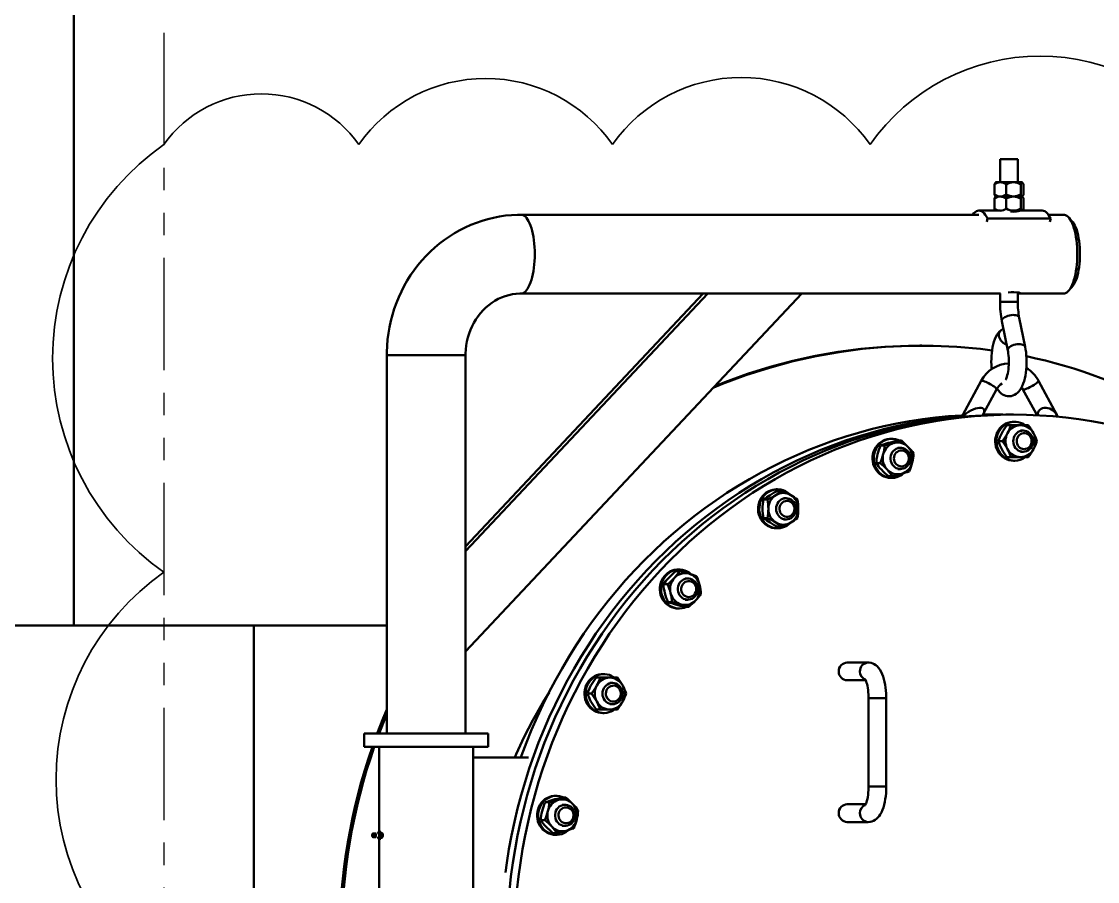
# Model space of a CAD drawing. Header units: inches. Extents: x 0 to 1408, y 0 to 1088.
# Drawn here: x 863.03 to 910.86, y 739.11 to 777.34 of the extents above; entities that cross this region are included whole.
import ezdxf

# ---------------------------------------------------------------- set-up
doc = ezdxf.new("R2010")
doc.units = ezdxf.units.IN
doc.header["$LTSCALE"] = 32
doc.header["$MEASUREMENT"] = 0
doc.linetypes.add('CENTER2', pattern=[1.125, 0.75, -0.125, 0.125, -0.125])
doc.linetypes.add('PHANTOM2', pattern=[1.25, 0.625, -0.125, 0.125, -0.125, 0.125, -0.125])
for name, color, linetype, lineweight in [('AM_0', 7, 'Continuous', 50), ('AM_6', 140, 'Continuous', 35), ('Layout-AM_11', 92, 'PHANTOM2', 25)]:
    doc.layers.add(name, color=color, linetype=linetype, lineweight=lineweight)

# ---------------------------------------------------------------- blocks, each defined once
blk = doc.blocks.new('A$C7c43e2e8')
at = {"layer": 'AM_0'}
for p, q in [((-31.222, 92.72), (-31.222, 91.697)), ((-31.222, 92.72), (-31.198, 92.72)), ((-31.198, 92.72), (-30.434, 92.72)), ((-30.434, 91.697), (-30.434, 92.72)), ((-31.469, 91.158), (-31.469, 91.605)), ((-31.418, 91.697), (-31.207, 91.697)), ((-31.207, 91.697), (-30.626, 91.697)), ((-30.946, 91.158), (-30.946, 91.605)), ((-30.626, 91.697), (-30.246, 91.697)), ((-30.305, 91.158), (-30.305, 91.605)), ((-30.246, 91.697), (-30.237, 91.697)), ((-30.187, 91.158), (-30.187, 91.605)), ((-31.469, 90.528), (-31.469, 90.976)), ((-31.418, 91.067), (-31.43, 91.056)), ((-31.418, 91.067), (-31.207, 91.067)), ((-31.207, 91.067), (-30.626, 91.067)), ((-30.946, 90.528), (-30.946, 90.976)), ((-30.626, 91.067), (-30.246, 91.067)), ((-30.434, 91.067), (-30.434, 91.104)), ((-30.305, 90.528), (-30.305, 90.976)), ((-30.187, 90.528), (-30.187, 90.976)), ((-31.207, 90.437), (-32.161, 90.437)), ((-30.434, 90.405), (-30.434, 90.474)), ((-30.367, 90.437), (-30.434, 90.432)), ((-29.349, 90.437), (-30.367, 90.437)), ((-32.161, 90.258), (-52.507, 90.258)), ((-31.782, 90.088), (-31.817, 89.941)), ((-31.782, 90.088), (-28.971, 90.088)), ((-28.388, 90.258), (-29.072, 90.258)), ((-28.971, 90.088), (-29.006, 89.941)), ((-40.028, 86.758), (-54.985, 70.839)), ((-54.985, 75.293), (-44.213, 86.758)), ((-54.985, 75.508), (-44.415, 86.758)), ((-52.507, 86.758), (-44.314, 86.758)), ((-44.314, 86.758), (-44.213, 86.758)), ((-44.213, 86.758), (-40.028, 86.758)), ((-40.028, 86.758), (-31.198, 86.758)), ((-31.222, 86.758), (-31.222, 86.382)), ((-30.434, 86.382), (-30.434, 86.799)), ((-30.353, 86.758), (-28.388, 86.758)), ((-31.222, 86.382), (-31.198, 86.382)), ((-31.198, 86.382), (-30.434, 86.382)), ((-30.106, 84.38), (-30.369, 85.678)), ((-31.14, 85.521), (-30.878, 84.224)), ((-34.697, 84.437), (-34.783, 84.437)), ((-58.485, 84.008), (-58.485, 67.197)), ((-58.485, 84.008), (-54.985, 84.008)), ((-54.985, 84.008), (-58.485, 84.008)), ((-54.985, 67.197), (-54.985, 84.008)), ((-32.067, 82.87), (-32.882, 81.367)), ((-28.701, 81.367), (-29.516, 82.87)), ((-31.961, 81.414), (-31.375, 82.494)), ((-30.209, 82.494), (-29.622, 81.414)), ((-32.014, 81.334), (-32.89, 81.285)), ((-31.988, 81.369), (-31.768, 81.37)), ((-31.229, 81.37), (-31.768, 81.37)), ((-30.623, 81.37), (-30.96, 81.37)), ((-30.916, 80.898), (-30.735, 80.898)), ((-30.735, 80.898), (-30.313, 80.898)), ((-30.569, 81.055), (-30.623, 81.055)), ((-30.313, 80.898), (-29.966, 80.898)), ((-28.863, 81.296), (-28.666, 81.285)), ((-30.192, 80.661), (-30.313, 80.661)), ((-36.533, 80.003), (-36.352, 80.003)), ((-36.027, 80.29), (-36.081, 80.29)), ((-35.79, 80.215), (-35.609, 80.215)), ((-35.649, 79.897), (-35.771, 79.897)), ((-35.754, 80.166), (-35.725, 80.127)), ((-31.301, 80.189), (-31.12, 80.189)), ((-29.647, 80.189), (-29.582, 80.189)), ((-35.135, 79.636), (-35.066, 79.636)), ((-30.916, 79.48), (-30.735, 79.48)), ((-30.735, 79.48), (-30.313, 79.48)), ((-30.313, 79.717), (-30.192, 79.717)), ((-30.313, 79.48), (-29.966, 79.48)), ((-36.732, 79.213), (-36.551, 79.213)), ((-35.771, 78.952), (-35.649, 78.952)), ((-30.623, 79.323), (-30.569, 79.323)), ((-36.188, 78.634), (-36.007, 78.634)), ((-36.081, 78.558), (-36.027, 78.558)), ((-35.386, 78.846), (-35.265, 78.846)), ((-41.112, 78.049), (-41.166, 78.049)), ((-41.075, 78.001), (-40.894, 78.001)), ((-41.741, 77.592), (-41.56, 77.592)), ((-40.735, 77.655), (-40.856, 77.655)), ((-40.313, 77.592), (-40.228, 77.592)), ((-41.741, 76.773), (-41.56, 76.773)), ((-40.856, 76.71), (-40.735, 76.71)), ((-41.166, 76.316), (-41.112, 76.316)), ((-41.075, 76.364), (-40.894, 76.364)), ((-45.641, 74.407), (-45.46, 74.407)), ((-45.479, 74.482), (-45.533, 74.482)), ((-46.184, 73.828), (-46.003, 73.828)), ((-45.102, 74.089), (-45.223, 74.089)), ((-45.985, 73.038), (-45.804, 73.038)), ((-45.533, 72.75), (-45.479, 72.75)), ((-45.243, 72.826), (-45.062, 72.826)), ((-45.223, 73.144), (-45.102, 73.144)), ((-37.079, 70.346), (-38.022, 70.346)), ((-48.83, 69.835), (-48.884, 69.835)), ((-49.177, 69.677), (-48.996, 69.677)), ((-48.574, 69.677), (-48.996, 69.677)), ((-48.227, 69.677), (-48.574, 69.677)), ((-48.453, 69.441), (-48.574, 69.441)), ((-38.022, 69.559), (-37.197, 69.559)), ((-49.562, 68.969), (-49.381, 68.969)), ((-48.574, 68.496), (-48.453, 68.496)), ((-37.068, 68.772), (-37.068, 64.835)), ((-37.044, 68.772), (-37.068, 68.772)), ((-36.281, 68.772), (-37.044, 68.772)), ((-36.281, 64.835), (-36.281, 68.772)), ((-49.177, 68.26), (-48.996, 68.26)), ((-48.996, 68.26), (-48.574, 68.26)), ((-48.884, 68.102), (-48.83, 68.102)), ((-48.574, 68.26), (-48.227, 68.26)), ((-59.491, 67.197), (-59.491, 66.606)), ((-53.979, 67.197), (-59.491, 67.197)), ((-53.979, 66.606), (-53.979, 67.197)), ((-53.979, 66.606), (-59.491, 66.606)), ((-58.822, 66.606), (-58.822, 62.828)), ((-54.649, 41.606), (-54.649, 66.606)), ((-54.649, 66.134), (-52.184, 66.134)), ((-37.044, 64.835), (-37.068, 64.835)), ((-36.281, 64.835), (-37.044, 64.835)), ((-51.443, 64.135), (-51.262, 64.135)), ((-50.937, 64.422), (-50.991, 64.422)), ((-50.7, 64.347), (-50.519, 64.347)), ((-50.559, 64.029), (-50.681, 64.029)), ((-37.197, 64.047), (-38.022, 64.047)), ((-51.642, 63.344), (-51.461, 63.344)), ((-38.022, 63.26), (-37.079, 63.26)), ((-59.003, 62.76), (-59.106, 62.748)), ((-59.002, 62.76), (-59.003, 62.76)), ((-58.794, 62.749), (-58.882, 62.749)), ((-58.747, 62.828), (-58.835, 62.828)), ((-58.822, 62.749), (-58.822, 62.59)), ((-58.7, 62.749), (-58.788, 62.749)), ((-51.098, 62.766), (-50.917, 62.766)), ((-50.991, 62.69), (-50.937, 62.69)), ((-50.681, 63.084), (-50.559, 63.084)), ((-50.296, 62.978), (-50.175, 62.978)), ((-59.106, 62.591), (-59.003, 62.578)), ((-58.794, 62.59), (-58.882, 62.59)), ((-58.747, 62.51), (-58.835, 62.51)), ((-58.822, 62.51), (-58.822, 45.899)), ((-58.7, 62.59), (-58.788, 62.59))]:
    blk.add_line(p, q, dxfattribs=at)
at = {"layer": 'AM_0', "flags": 128}
for points in [[(-31.469, 91.605), (-31.444, 91.664), (-31.417, 91.695), (-31.41, 91.697)], [(-30.246, 91.697), (-30.262, 91.69), (-30.277, 91.671), (-30.305, 91.605)], [(-30.187, 91.605), (-30.212, 91.664), (-30.239, 91.695), (-30.246, 91.697)], [(-31.41, 91.067), (-31.425, 91.074), (-31.44, 91.093), (-31.469, 91.158)], [(-31.469, 90.976), (-31.444, 91.034), (-31.428, 91.053)], [(-31.372, 91.108), (-31.375, 91.1), (-31.402, 91.068), (-31.41, 91.067)], [(-30.305, 91.158), (-30.281, 91.1), (-30.254, 91.068), (-30.246, 91.067)], [(-30.246, 91.067), (-30.262, 91.06), (-30.277, 91.041), (-30.305, 90.976)], [(-30.246, 91.067), (-30.231, 91.074), (-30.216, 91.093), (-30.187, 91.158)], [(-30.187, 90.976), (-30.212, 91.034), (-30.239, 91.065), (-30.246, 91.067)], [(-31.782, 90.088), (-31.831, 90.179), (-31.882, 90.256), (-31.935, 90.321), (-31.99, 90.371), (-32.046, 90.408), (-32.103, 90.43), (-32.161, 90.437), (-32.218, 90.43), (-32.275, 90.408), (-32.332, 90.371), (-32.387, 90.321), (-32.439, 90.258)], [(-31.41, 90.437), (-31.425, 90.444), (-31.44, 90.463), (-31.469, 90.528)], [(-31.372, 90.478), (-31.375, 90.47), (-31.402, 90.439), (-31.41, 90.437)], [(-30.761, 90.398), (-30.623, 90.392), (-30.503, 90.396), (-30.411, 90.408), (-30.355, 90.423), (-30.343, 90.434), (-30.367, 90.437)], [(-30.305, 90.528), (-30.281, 90.47), (-30.254, 90.439), (-30.246, 90.437)], [(-30.246, 90.437), (-30.231, 90.444), (-30.216, 90.463), (-30.187, 90.528)], [(-28.971, 90.088), (-29.019, 90.179), (-29.07, 90.256), (-29.124, 90.321), (-29.179, 90.371), (-29.235, 90.408), (-29.292, 90.43), (-29.349, 90.437)], [(-52.507, 90.258), (-52.675, 90.255), (-52.942, 90.241), (-53.207, 90.215), (-53.471, 90.176), (-53.734, 90.125), (-53.993, 90.062), (-54.25, 89.987), (-54.503, 89.899), (-54.752, 89.801), (-54.997, 89.69), (-55.237, 89.568), (-55.472, 89.436), (-55.7, 89.292), (-55.923, 89.138), (-56.138, 88.973), (-56.347, 88.799), (-56.548, 88.615), (-56.74, 88.422), (-56.925, 88.22), (-57.1, 88.009), (-57.267, 87.791), (-57.424, 87.564), (-57.571, 87.331), (-57.708, 87.091), (-57.834, 86.845), (-57.95, 86.593), (-58.056, 86.335), (-58.15, 86.073), (-58.232, 85.807), (-58.304, 85.537), (-58.363, 85.264), (-58.411, 84.989), (-58.447, 84.711), (-58.471, 84.432), (-58.484, 84.152), (-58.485, 84.008)], [(-52.507, 90.258), (-52.48, 90.256), (-52.427, 90.242), (-52.374, 90.214), (-52.322, 90.172), (-52.272, 90.117), (-52.223, 90.049), (-52.177, 89.968), (-52.134, 89.876), (-52.093, 89.773), (-52.056, 89.659), (-52.022, 89.536), (-51.993, 89.405), (-51.967, 89.267), (-51.946, 89.123), (-51.93, 88.973), (-51.918, 88.82), (-51.91, 88.665), (-51.908, 88.508), (-51.91, 88.351), (-51.918, 88.195), (-51.93, 88.042), (-51.946, 87.893), (-51.967, 87.749), (-51.993, 87.61), (-52.022, 87.479), (-52.056, 87.356), (-52.093, 87.243), (-52.134, 87.14), (-52.177, 87.047), (-52.223, 86.967), (-52.272, 86.899), (-52.322, 86.844), (-52.374, 86.802), (-52.427, 86.774), (-52.48, 86.76), (-52.507, 86.758)], [(-52.507, 86.758), (-52.48, 86.76), (-52.427, 86.774), (-52.374, 86.802), (-52.322, 86.844), (-52.272, 86.899), (-52.223, 86.967), (-52.177, 87.047), (-52.134, 87.14), (-52.093, 87.243), (-52.056, 87.356), (-52.022, 87.479), (-51.993, 87.61), (-51.967, 87.749), (-51.946, 87.893), (-51.93, 88.042), (-51.918, 88.195), (-51.91, 88.351), (-51.908, 88.508), (-51.91, 88.665), (-51.918, 88.82), (-51.93, 88.973), (-51.946, 89.123), (-51.967, 89.267), (-51.993, 89.405), (-52.022, 89.536), (-52.056, 89.659), (-52.093, 89.773), (-52.134, 89.876), (-52.177, 89.968), (-52.223, 90.049), (-52.272, 90.117), (-52.322, 90.172), (-52.374, 90.214), (-52.427, 90.242), (-52.48, 90.256), (-52.507, 90.258)], [(-28.388, 90.258), (-28.361, 90.256), (-28.307, 90.242), (-28.254, 90.214), (-28.203, 90.172), (-28.152, 90.117), (-28.104, 90.049), (-28.058, 89.968), (-28.014, 89.876), (-27.974, 89.773), (-27.937, 89.659), (-27.903, 89.536), (-27.873, 89.405), (-27.848, 89.267), (-27.827, 89.123), (-27.81, 88.973), (-27.798, 88.82), (-27.791, 88.665), (-27.789, 88.508), (-27.791, 88.351), (-27.798, 88.195), (-27.81, 88.042), (-27.827, 87.893), (-27.848, 87.749), (-27.873, 87.61), (-27.903, 87.479), (-27.937, 87.356), (-27.974, 87.243), (-28.014, 87.14), (-28.058, 87.047), (-28.104, 86.967), (-28.152, 86.899), (-28.203, 86.844), (-28.254, 86.802), (-28.307, 86.774), (-28.361, 86.76), (-28.388, 86.758)], [(-28.091, 90.029), (-28.077, 90.019), (-28.029, 89.977), (-27.982, 89.922), (-27.937, 89.855), (-27.894, 89.775), (-27.854, 89.683), (-27.817, 89.581), (-27.784, 89.469), (-27.755, 89.349), (-27.73, 89.22), (-27.709, 89.086), (-27.692, 88.946), (-27.68, 88.802), (-27.673, 88.656), (-27.67, 88.508), (-27.673, 88.36), (-27.68, 88.214), (-27.692, 88.07), (-27.709, 87.93), (-27.73, 87.795), (-27.755, 87.667), (-27.784, 87.547), (-27.817, 87.435), (-27.854, 87.333), (-27.894, 87.241), (-27.937, 87.161), (-27.982, 87.093), (-28.029, 87.038), (-28.077, 86.997), (-28.091, 86.987)], [(-54.985, 84.008), (-54.984, 84.087), (-54.974, 84.267), (-54.953, 84.447), (-54.922, 84.624), (-54.88, 84.799), (-54.828, 84.97), (-54.766, 85.137), (-54.694, 85.299), (-54.613, 85.455), (-54.523, 85.605), (-54.424, 85.748), (-54.317, 85.884), (-54.203, 86.011), (-54.081, 86.131), (-53.952, 86.241), (-53.817, 86.341), (-53.676, 86.432), (-53.53, 86.512), (-53.379, 86.581), (-53.223, 86.64), (-53.065, 86.687), (-52.903, 86.722), (-52.739, 86.746), (-52.573, 86.757), (-52.507, 86.758)], [(-30.868, 86.794), (-30.723, 86.808), (-30.607, 86.812)], [(-30.607, 86.812), (-30.483, 86.806), (-30.388, 86.792), (-30.333, 86.774), (-30.325, 86.761), (-30.365, 86.758), (-30.434, 86.766)], [(-31.125, 85.6), (-31.096, 85.638), (-31.055, 85.674), (-31.003, 85.708), (-30.942, 85.738), (-30.875, 85.763), (-30.803, 85.782), (-30.729, 85.795), (-30.656, 85.8), (-30.587, 85.798), (-30.524, 85.789), (-30.469, 85.773), (-30.425, 85.751), (-30.392, 85.724), (-30.373, 85.692), (-30.369, 85.678)], [(-30.931, 84.488), (-30.984, 84.504), (-31.087, 84.565), (-31.182, 84.66), (-31.252, 84.783), (-31.27, 84.848), (-31.276, 84.916), (-31.27, 84.977), (-31.25, 85.036), (-31.18, 85.127), (-31.079, 85.181), (-31.072, 85.182)], [(-31.172, 85.132), (-31.193, 85.116), (-31.251, 85.06), (-31.306, 84.994), (-31.359, 84.915), (-31.409, 84.822), (-31.454, 84.717), (-31.494, 84.603), (-31.527, 84.484), (-31.554, 84.362), (-31.575, 84.237), (-31.592, 84.109), (-31.603, 83.979), (-31.61, 83.847), (-31.612, 83.715), (-31.61, 83.583), (-31.603, 83.451), (-31.597, 83.393)], [(-43.951, 82.583), (-43.561, 82.744), (-42.524, 83.123), (-41.475, 83.455), (-40.417, 83.739), (-39.397, 83.967), (-38.371, 84.15), (-37.342, 84.288), (-36.312, 84.382), (-35.251, 84.431), (-34.192, 84.432), (-33.137, 84.385), (-32.09, 84.29), (-31.577, 84.221)], [(-34.783, 84.431), (-35.286, 84.432), (-36.348, 84.385), (-37.409, 84.29), (-38.422, 84.155), (-39.432, 83.977), (-40.438, 83.755), (-41.436, 83.491), (-42.453, 83.176), (-43.461, 82.816), (-43.898, 82.639)], [(-31.357, 82.524), (-31.354, 82.517), (-31.298, 82.436), (-31.239, 82.368), (-31.178, 82.312), (-31.112, 82.266), (-31.043, 82.23), (-30.97, 82.205), (-30.887, 82.188), (-30.804, 82.186), (-30.724, 82.195), (-30.649, 82.216), (-30.578, 82.247), (-30.512, 82.287), (-30.45, 82.336), (-30.393, 82.394), (-30.338, 82.463), (-30.286, 82.544), (-30.237, 82.64), (-30.193, 82.748), (-30.155, 82.863), (-30.123, 82.982), (-30.097, 83.105), (-30.077, 83.231), (-30.061, 83.36), (-30.051, 83.49), (-30.045, 83.622), (-30.044, 83.754), (-30.047, 83.886), (-30.055, 84.017), (-30.068, 84.146), (-30.086, 84.271), (-30.106, 84.38)], [(-30.878, 84.224), (-30.869, 84.178), (-30.855, 84.089), (-30.844, 83.993), (-30.836, 83.892), (-30.832, 83.787), (-30.831, 83.682), (-30.834, 83.577), (-30.841, 83.474), (-30.852, 83.375), (-30.866, 83.282), (-30.882, 83.196), (-30.9, 83.12), (-30.919, 83.055), (-30.939, 83.001), (-30.956, 82.96), (-30.971, 82.933), (-30.979, 82.92), (-30.982, 82.917)], [(-30.862, 84.302), (-30.833, 84.34), (-30.792, 84.377), (-30.74, 84.411), (-30.679, 84.441), (-30.612, 84.466), (-30.54, 84.485), (-30.466, 84.497), (-30.394, 84.503), (-30.324, 84.501), (-30.261, 84.492), (-30.206, 84.476), (-30.162, 84.454), (-30.129, 84.426), (-30.11, 84.394), (-30.106, 84.38)], [(-32.067, 82.87), (-32.061, 82.875), (-32.041, 82.879)], [(-32.041, 82.879), (-32.01, 82.875), (-31.968, 82.865), (-31.917, 82.848), (-31.859, 82.825), (-31.797, 82.796), (-31.731, 82.764), (-31.665, 82.729), (-31.601, 82.692), (-31.542, 82.654), (-31.488, 82.618), (-31.444, 82.584), (-31.409, 82.553), (-31.385, 82.527), (-31.374, 82.507), (-31.375, 82.494)], [(-29.516, 82.87), (-29.515, 82.865), (-29.52, 82.848), (-29.538, 82.825), (-29.567, 82.796), (-29.607, 82.764), (-29.656, 82.729), (-29.713, 82.692), (-29.775, 82.654), (-29.84, 82.618), (-29.906, 82.584), (-29.97, 82.553), (-30.031, 82.527), (-30.085, 82.507), (-30.132, 82.493), (-30.169, 82.486), (-30.194, 82.486), (-30.208, 82.493), (-30.208, 82.494)], [(-30.266, 82.583), (-30.244, 82.554), (-30.209, 82.494)], [(-26.578, 80.975), (-27.151, 81.079), (-27.726, 81.168), (-28.303, 81.241), (-28.882, 81.297), (-29.461, 81.338), (-30.042, 81.362), (-30.623, 81.37), (-31.204, 81.362), (-31.785, 81.338), (-32.365, 81.297), (-32.943, 81.241), (-33.52, 81.168), (-34.095, 81.079), (-34.668, 80.975), (-35.238, 80.854), (-35.805, 80.717), (-36.368, 80.565), (-36.927, 80.397), (-37.482, 80.214), (-38.032, 80.015), (-38.577, 79.801), (-39.117, 79.572), (-39.651, 79.328), (-40.179, 79.069), (-40.7, 78.795), (-41.214, 78.507), (-41.721, 78.205), (-42.22, 77.889), (-42.712, 77.559), (-43.195, 77.216), (-43.669, 76.859), (-44.135, 76.489), (-44.591, 76.106), (-45.038, 75.71), (-45.475, 75.303), (-45.902, 74.883), (-46.318, 74.451), (-46.723, 74.008), (-47.118, 73.554), (-47.501, 73.089), (-47.872, 72.614), (-48.232, 72.128), (-48.58, 71.633), (-48.915, 71.128), (-49.238, 70.614), (-49.548, 70.091), (-49.845, 69.559), (-50.129, 69.019), (-50.4, 68.472), (-50.657, 67.918), (-50.9, 67.356), (-51.129, 66.788), (-51.345, 66.213), (-51.546, 65.633), (-51.733, 65.048), (-51.905, 64.457), (-52.063, 63.862), (-52.206, 63.262), (-52.334, 62.659), (-52.447, 62.053), (-52.546, 61.443), (-52.629, 60.831), (-52.697, 60.217)], [(-52.518, 66.134), (-52.49, 66.213), (-52.275, 66.788), (-52.045, 67.356), (-51.802, 67.918), (-51.545, 68.472), (-51.274, 69.019), (-50.99, 69.559), (-50.693, 70.091), (-50.383, 70.614), (-50.06, 71.128), (-49.725, 71.633), (-49.377, 72.128), (-49.018, 72.614), (-48.646, 73.089), (-48.263, 73.554), (-47.869, 74.008), (-47.463, 74.451), (-47.047, 74.883), (-46.62, 75.303), (-46.183, 75.71), (-45.737, 76.106), (-45.28, 76.489), (-44.815, 76.859), (-44.34, 77.216), (-43.857, 77.559), (-43.366, 77.889), (-42.866, 78.205), (-42.359, 78.507), (-41.845, 78.795), (-41.324, 79.069), (-40.796, 79.328), (-40.262, 79.572), (-39.723, 79.801), (-39.177, 80.015), (-38.627, 80.214), (-38.072, 80.397), (-37.513, 80.565), (-36.95, 80.717), (-36.383, 80.854), (-35.813, 80.975), (-35.241, 81.079), (-34.665, 81.168), (-34.088, 81.241), (-33.51, 81.297), (-32.93, 81.338), (-32.896, 81.34)], [(-30.96, 81.37), (-31.541, 81.362), (-32.006, 81.344)], [(-53.212, 61.014), (-53.152, 61.443), (-53.053, 62.053), (-52.94, 62.659), (-52.812, 63.262), (-52.669, 63.862), (-52.511, 64.457), (-52.339, 65.048), (-52.152, 65.633), (-51.951, 66.213), (-51.736, 66.788), (-51.506, 67.356), (-51.263, 67.918), (-51.006, 68.472), (-50.735, 69.019), (-50.451, 69.559), (-50.154, 70.091), (-49.844, 70.614), (-49.522, 71.128), (-49.186, 71.633), (-48.838, 72.128), (-48.479, 72.614), (-48.107, 73.089), (-47.724, 73.554), (-47.33, 74.008), (-46.924, 74.451), (-46.508, 74.883), (-46.081, 75.303), (-45.644, 75.71), (-45.198, 76.106), (-44.741, 76.489), (-44.276, 76.859), (-43.801, 77.216), (-43.318, 77.559), (-42.827, 77.889), (-42.327, 78.205), (-41.82, 78.507), (-41.306, 78.795), (-40.785, 79.069), (-40.257, 79.328), (-39.723, 79.572), (-39.184, 79.801), (-38.638, 80.015), (-38.088, 80.214), (-37.533, 80.397), (-36.974, 80.565), (-36.411, 80.717), (-35.844, 80.854), (-35.274, 80.975), (-34.702, 81.079), (-34.127, 81.168), (-33.549, 81.241), (-32.971, 81.297), (-32.911, 81.302)], [(-32.77, 81.291), (-33.28, 81.241), (-33.857, 81.168), (-34.432, 81.079), (-35.005, 80.975), (-35.575, 80.854), (-36.141, 80.717), (-36.705, 80.565), (-37.264, 80.397), (-37.819, 80.214), (-38.369, 80.015), (-38.914, 79.801), (-39.454, 79.572), (-39.988, 79.328), (-40.515, 79.069), (-41.037, 78.795), (-41.551, 78.507), (-42.058, 78.205), (-42.557, 77.889), (-43.049, 77.559), (-43.532, 77.216), (-44.006, 76.859), (-44.472, 76.489), (-44.928, 76.106), (-45.375, 75.71), (-45.812, 75.303), (-46.238, 74.883), (-46.655, 74.451), (-47.06, 74.008), (-47.455, 73.554), (-47.838, 73.089), (-48.209, 72.614), (-48.569, 72.128), (-48.917, 71.633), (-49.252, 71.128), (-49.575, 70.614), (-49.885, 70.091), (-50.182, 69.559), (-50.466, 69.019), (-50.737, 68.472), (-50.994, 67.918), (-51.237, 67.356), (-51.466, 66.788), (-51.681, 66.213), (-51.883, 65.633), (-52.069, 65.048), (-52.242, 64.457), (-52.399, 63.862), (-52.542, 63.262), (-52.671, 62.659), (-52.784, 62.053), (-52.882, 61.443), (-52.966, 60.831), (-53.034, 60.217)], [(-30.623, 81.055), (-30.675, 81.053), (-30.779, 81.039), (-30.88, 81.011), (-30.976, 80.969), (-31.067, 80.915), (-31.151, 80.848), (-31.226, 80.771), (-31.291, 80.685), (-31.345, 80.59), (-31.387, 80.488), (-31.417, 80.382), (-31.433, 80.272), (-31.437, 80.161), (-31.427, 80.051), (-31.403, 79.943), (-31.367, 79.838), (-31.319, 79.74), (-31.259, 79.649), (-31.189, 79.567), (-31.11, 79.495), (-31.022, 79.434), (-30.929, 79.386), (-30.83, 79.351), (-30.727, 79.33), (-30.623, 79.323)], [(-30.101, 80.898), (-30.125, 80.915), (-30.216, 80.969), (-30.313, 81.011), (-30.414, 81.039), (-30.517, 81.053), (-30.621, 81.053), (-30.725, 81.039), (-30.826, 81.011), (-30.922, 80.969), (-31.013, 80.915), (-31.097, 80.848), (-31.172, 80.771), (-31.237, 80.685), (-31.291, 80.59), (-31.333, 80.488), (-31.363, 80.382), (-31.379, 80.272), (-31.383, 80.161), (-31.373, 80.051), (-31.349, 79.943), (-31.313, 79.838), (-31.265, 79.74), (-31.206, 79.649), (-31.135, 79.567), (-31.056, 79.495), (-30.969, 79.434), (-30.875, 79.386), (-30.776, 79.351), (-30.673, 79.33), (-30.569, 79.323), (-30.569, 79.323)], [(-30.192, 79.717), (-30.269, 79.724), (-30.344, 79.745), (-30.414, 79.78), (-30.477, 79.827), (-30.532, 79.885), (-30.576, 79.953), (-30.609, 80.027), (-30.629, 80.107), (-30.636, 80.189), (-30.629, 80.271), (-30.609, 80.351), (-30.576, 80.425), (-30.532, 80.493), (-30.477, 80.551), (-30.414, 80.598), (-30.344, 80.633), (-30.269, 80.654), (-30.192, 80.661), (-30.115, 80.654), (-30.04, 80.633), (-29.97, 80.598), (-29.907, 80.551), (-29.852, 80.493), (-29.808, 80.425), (-29.775, 80.351), (-29.755, 80.271), (-29.748, 80.189), (-29.755, 80.107), (-29.775, 80.027), (-29.808, 79.953), (-29.852, 79.885), (-29.907, 79.827), (-29.97, 79.78), (-30.04, 79.745), (-30.115, 79.724), (-30.192, 79.717)], [(-30.152, 79.835), (-30.085, 79.842), (-30.02, 79.863), (-29.961, 79.898), (-29.91, 79.945), (-29.869, 80.002), (-29.839, 80.066), (-29.822, 80.135), (-29.819, 80.207), (-29.829, 80.278), (-29.853, 80.345), (-29.888, 80.406), (-29.935, 80.458), (-29.99, 80.499), (-30.052, 80.527), (-30.118, 80.541), (-30.185, 80.541), (-30.251, 80.527), (-30.313, 80.499), (-30.368, 80.458), (-30.415, 80.406), (-30.45, 80.345), (-30.474, 80.278), (-30.484, 80.207), (-30.481, 80.135), (-30.464, 80.066), (-30.434, 80.002), (-30.393, 79.945), (-30.342, 79.898), (-30.283, 79.863), (-30.219, 79.842), (-30.152, 79.835)], [(-36.081, 80.29), (-36.137, 80.288), (-36.24, 80.274), (-36.341, 80.245), (-36.438, 80.203), (-36.528, 80.148), (-36.611, 80.081), (-36.686, 80.003), (-36.751, 79.916), (-36.804, 79.821), (-36.846, 79.719), (-36.875, 79.613), (-36.891, 79.503), (-36.894, 79.392), (-36.883, 79.282), (-36.86, 79.173), (-36.823, 79.069), (-36.774, 78.971), (-36.714, 78.881), (-36.644, 78.799), (-36.564, 78.727), (-36.476, 78.667), (-36.382, 78.62), (-36.283, 78.585), (-36.18, 78.565), (-36.081, 78.558)], [(-35.694, 80.215), (-35.774, 80.248), (-35.875, 80.275), (-35.979, 80.289), (-36.083, 80.288), (-36.187, 80.274), (-36.287, 80.245), (-36.384, 80.203), (-36.474, 80.148), (-36.558, 80.081), (-36.632, 80.003), (-36.697, 79.916), (-36.75, 79.821), (-36.792, 79.719), (-36.821, 79.613), (-36.837, 79.503), (-36.84, 79.392), (-36.829, 79.282), (-36.806, 79.173), (-36.769, 79.069), (-36.72, 78.971), (-36.66, 78.881), (-36.59, 78.799), (-36.51, 78.727), (-36.422, 78.667), (-36.328, 78.62), (-36.229, 78.585), (-36.126, 78.565), (-36.022, 78.558), (-35.918, 78.566), (-35.816, 78.588), (-35.816, 78.588)], [(-35.535, 78.968), (-35.611, 78.954), (-35.688, 78.954), (-35.764, 78.968), (-35.837, 78.996), (-35.904, 79.037), (-35.963, 79.09), (-36.013, 79.153), (-36.052, 79.225), (-36.078, 79.302), (-36.092, 79.383), (-36.092, 79.465), (-36.078, 79.547), (-36.052, 79.624), (-36.013, 79.695), (-35.963, 79.758), (-35.904, 79.811), (-35.837, 79.852), (-35.764, 79.881), (-35.688, 79.895), (-35.611, 79.895), (-35.535, 79.881), (-35.462, 79.852), (-35.395, 79.811), (-35.336, 79.758), (-35.286, 79.695), (-35.247, 79.624), (-35.221, 79.547), (-35.207, 79.465), (-35.207, 79.383), (-35.221, 79.302), (-35.247, 79.225), (-35.286, 79.153), (-35.336, 79.09), (-35.395, 79.037), (-35.462, 78.996), (-35.535, 78.968)], [(-35.523, 79.082), (-35.46, 79.108), (-35.403, 79.146), (-35.355, 79.196), (-35.317, 79.255), (-35.29, 79.321), (-35.277, 79.391), (-35.278, 79.463), (-35.292, 79.533), (-35.319, 79.599), (-35.358, 79.657), (-35.407, 79.706), (-35.465, 79.744), (-35.528, 79.768), (-35.595, 79.778), (-35.662, 79.774), (-35.727, 79.756), (-35.787, 79.723), (-35.84, 79.679), (-35.884, 79.624), (-35.916, 79.561), (-35.936, 79.493), (-35.942, 79.421), (-35.935, 79.35), (-35.914, 79.282), (-35.881, 79.219), (-35.836, 79.165), (-35.783, 79.122), (-35.722, 79.091), (-35.657, 79.074), (-35.589, 79.071), (-35.523, 79.082)], [(-41.166, 78.049), (-41.227, 78.046), (-41.33, 78.031), (-41.431, 78.002), (-41.527, 77.959), (-41.617, 77.903), (-41.7, 77.836), (-41.774, 77.758), (-41.839, 77.67), (-41.892, 77.575), (-41.933, 77.473), (-41.961, 77.366), (-41.977, 77.256), (-41.979, 77.145), (-41.968, 77.035), (-41.944, 76.927), (-41.907, 76.823), (-41.857, 76.726), (-41.797, 76.635), (-41.726, 76.554), (-41.646, 76.483), (-41.558, 76.423), (-41.463, 76.376), (-41.364, 76.342), (-41.262, 76.322), (-41.166, 76.316)], [(-40.58, 77.837), (-40.591, 77.848), (-40.676, 77.913), (-40.767, 77.967), (-40.864, 78.007), (-40.965, 78.034), (-41.069, 78.047), (-41.173, 78.046), (-41.276, 78.031), (-41.377, 78.002), (-41.473, 77.959), (-41.563, 77.903), (-41.646, 77.836), (-41.72, 77.758), (-41.785, 77.67), (-41.838, 77.575), (-41.879, 77.473), (-41.908, 77.366), (-41.923, 77.256), (-41.925, 77.145), (-41.914, 77.035), (-41.89, 76.927), (-41.853, 76.823), (-41.804, 76.726), (-41.743, 76.635), (-41.672, 76.554), (-41.592, 76.483), (-41.504, 76.423), (-41.41, 76.376), (-41.31, 76.342), (-41.208, 76.322), (-41.104, 76.316), (-41, 76.325), (-40.897, 76.347), (-40.799, 76.383), (-40.705, 76.432), (-40.705, 76.432)], [(-40.513, 76.773), (-40.583, 76.739), (-40.658, 76.717), (-40.735, 76.71), (-40.812, 76.717), (-40.887, 76.739), (-40.957, 76.773), (-41.02, 76.821), (-41.075, 76.879), (-41.119, 76.946), (-41.152, 77.021), (-41.172, 77.1), (-41.179, 77.182), (-41.172, 77.264), (-41.152, 77.344), (-41.119, 77.419), (-41.075, 77.486), (-41.02, 77.544), (-40.957, 77.592), (-40.887, 77.626), (-40.812, 77.648), (-40.735, 77.655), (-40.658, 77.648), (-40.583, 77.626), (-40.513, 77.592), (-40.45, 77.544), (-40.395, 77.486), (-40.351, 77.419), (-40.318, 77.344), (-40.298, 77.264), (-40.291, 77.182), (-40.298, 77.1), (-40.318, 77.021), (-40.351, 76.946), (-40.395, 76.879), (-40.45, 76.821), (-40.513, 76.773)], [(-40.528, 76.876), (-40.473, 76.918), (-40.428, 76.97), (-40.393, 77.032), (-40.371, 77.099), (-40.362, 77.17), (-40.366, 77.242), (-40.384, 77.311), (-40.415, 77.375), (-40.457, 77.431), (-40.509, 77.477), (-40.568, 77.51), (-40.633, 77.531), (-40.7, 77.537), (-40.767, 77.528), (-40.831, 77.506), (-40.889, 77.47), (-40.94, 77.422), (-40.98, 77.365), (-41.009, 77.3), (-41.024, 77.23), (-41.027, 77.159), (-41.015, 77.088), (-40.991, 77.021), (-40.954, 76.961), (-40.907, 76.91), (-40.851, 76.87), (-40.789, 76.843), (-40.723, 76.829), (-40.655, 76.831), (-40.59, 76.846), (-40.528, 76.876)], [(-40.705, 76.432), (-40.618, 76.494), (-40.571, 76.536)], [(-45.533, 74.482), (-45.598, 74.48), (-45.702, 74.464), (-45.802, 74.434), (-45.898, 74.39), (-45.988, 74.334), (-46.071, 74.267), (-46.144, 74.188), (-46.208, 74.1), (-46.261, 74.004), (-46.301, 73.902), (-46.329, 73.795), (-46.344, 73.686), (-46.346, 73.575), (-46.334, 73.464), (-46.31, 73.356), (-46.272, 73.253), (-46.222, 73.155), (-46.161, 73.065), (-46.09, 72.984), (-46.009, 72.914), (-45.921, 72.855), (-45.826, 72.808), (-45.727, 72.775), (-45.624, 72.755), (-45.533, 72.75)], [(-44.955, 74.278), (-44.962, 74.285), (-45.046, 74.35), (-45.138, 74.402), (-45.235, 74.442), (-45.337, 74.469), (-45.44, 74.481), (-45.544, 74.48), (-45.648, 74.464), (-45.748, 74.434), (-45.844, 74.39), (-45.934, 74.334), (-46.017, 74.267), (-46.09, 74.188), (-46.154, 74.1), (-46.207, 74.004), (-46.247, 73.902), (-46.275, 73.795), (-46.29, 73.686), (-46.292, 73.575), (-46.28, 73.464), (-46.256, 73.356), (-46.218, 73.253), (-46.168, 73.155), (-46.107, 73.065), (-46.036, 72.984), (-45.956, 72.914), (-45.867, 72.855), (-45.773, 72.808), (-45.673, 72.775), (-45.57, 72.755), (-45.466, 72.75), (-45.362, 72.759), (-45.26, 72.782), (-45.162, 72.819), (-45.146, 72.826)], [(-44.788, 73.282), (-44.847, 73.229), (-44.914, 73.188), (-44.987, 73.16), (-45.063, 73.146), (-45.141, 73.146), (-45.217, 73.16), (-45.29, 73.188), (-45.357, 73.229), (-45.416, 73.282), (-45.466, 73.345), (-45.504, 73.417), (-45.531, 73.494), (-45.544, 73.575), (-45.544, 73.657), (-45.531, 73.738), (-45.504, 73.816), (-45.466, 73.887), (-45.416, 73.95), (-45.357, 74.003), (-45.29, 74.044), (-45.217, 74.073), (-45.141, 74.087), (-45.063, 74.087), (-44.987, 74.073), (-44.914, 74.044), (-44.847, 74.003), (-44.788, 73.95), (-44.738, 73.887), (-44.7, 73.816), (-44.673, 73.738), (-44.66, 73.657), (-44.66, 73.575), (-44.673, 73.494), (-44.7, 73.417), (-44.738, 73.345), (-44.788, 73.282)], [(-44.826, 73.366), (-44.784, 73.421), (-44.752, 73.485), (-44.734, 73.554), (-44.729, 73.625), (-44.737, 73.696), (-44.759, 73.764), (-44.793, 73.826), (-44.838, 73.879), (-44.893, 73.922), (-44.954, 73.951), (-45.02, 73.968), (-45.087, 73.969), (-45.153, 73.957), (-45.216, 73.93), (-45.272, 73.891), (-45.32, 73.84), (-45.357, 73.78), (-45.382, 73.714), (-45.394, 73.643), (-45.392, 73.571), (-45.377, 73.502), (-45.348, 73.436), (-45.309, 73.379), (-45.259, 73.331), (-45.201, 73.294), (-45.137, 73.271), (-45.07, 73.262), (-45.003, 73.267), (-44.938, 73.287), (-44.878, 73.32), (-44.826, 73.366)], [(-45.849, 73.32), (-45.845, 73.315), (-45.8, 73.261)], [(-36.281, 68.772), (-36.281, 68.843), (-36.286, 68.976), (-36.296, 69.108), (-36.31, 69.238), (-36.329, 69.365), (-36.353, 69.488), (-36.382, 69.607), (-36.416, 69.722), (-36.457, 69.833), (-36.507, 69.939), (-36.566, 70.04), (-36.624, 70.117), (-36.684, 70.182), (-36.747, 70.235), (-36.814, 70.277), (-36.885, 70.31), (-36.959, 70.333), (-37.043, 70.345), (-37.079, 70.346)], [(-48.884, 69.835), (-48.954, 69.831), (-49.057, 69.815), (-49.157, 69.785), (-49.253, 69.741), (-49.343, 69.684), (-49.425, 69.616), (-49.498, 69.537), (-49.561, 69.449), (-49.614, 69.353), (-49.654, 69.25), (-49.681, 69.143), (-49.696, 69.033), (-49.697, 68.922), (-49.685, 68.812), (-49.659, 68.704), (-49.621, 68.601), (-49.571, 68.504), (-49.509, 68.414), (-49.438, 68.334), (-49.357, 68.263), (-49.268, 68.205), (-49.173, 68.159), (-49.074, 68.126), (-48.971, 68.107), (-48.884, 68.102)], [(-48.362, 69.677), (-48.401, 69.704), (-48.493, 69.757), (-48.59, 69.796), (-48.692, 69.822), (-48.795, 69.834), (-48.9, 69.831), (-49.003, 69.815), (-49.103, 69.785), (-49.199, 69.741), (-49.289, 69.684), (-49.371, 69.616), (-49.444, 69.537), (-49.507, 69.449), (-49.56, 69.353), (-49.6, 69.25), (-49.627, 69.143), (-49.642, 69.033), (-49.643, 68.922), (-49.631, 68.812), (-49.605, 68.704), (-49.567, 68.601), (-49.517, 68.504), (-49.456, 68.414), (-49.384, 68.334), (-49.303, 68.263), (-49.214, 68.205), (-49.119, 68.159), (-49.02, 68.126), (-48.917, 68.107), (-48.813, 68.103), (-48.709, 68.112), (-48.607, 68.136), (-48.509, 68.173), (-48.416, 68.223), (-48.362, 68.26)], [(-48.069, 68.732), (-48.113, 68.665), (-48.168, 68.607), (-48.231, 68.559), (-48.301, 68.525), (-48.376, 68.503), (-48.453, 68.496), (-48.53, 68.503), (-48.605, 68.525), (-48.675, 68.559), (-48.738, 68.607), (-48.793, 68.665), (-48.837, 68.732), (-48.87, 68.807), (-48.89, 68.886), (-48.897, 68.969), (-48.89, 69.051), (-48.87, 69.13), (-48.837, 69.205), (-48.793, 69.272), (-48.738, 69.33), (-48.675, 69.378), (-48.605, 69.412), (-48.53, 69.434), (-48.453, 69.441), (-48.376, 69.434), (-48.301, 69.412), (-48.231, 69.378), (-48.168, 69.33), (-48.113, 69.272), (-48.069, 69.205), (-48.036, 69.13), (-48.016, 69.051), (-48.009, 68.969), (-48.016, 68.886), (-48.036, 68.807), (-48.069, 68.732)], [(-37.227, 69.611), (-37.226, 69.611), (-37.22, 69.601), (-37.208, 69.58), (-37.192, 69.549), (-37.174, 69.505), (-37.156, 69.45), (-37.137, 69.383), (-37.119, 69.307), (-37.103, 69.221), (-37.089, 69.127), (-37.079, 69.027), (-37.072, 68.923), (-37.068, 68.816), (-37.068, 68.772)], [(-52.79, 66.134), (-52.729, 66.28), (-52.376, 67.043), (-51.992, 67.789), (-51.567, 68.539), (-51.269, 69.018)], [(-48.124, 68.791), (-48.097, 68.857), (-48.082, 68.927), (-48.081, 68.998), (-48.093, 69.069), (-48.119, 69.135), (-48.156, 69.195), (-48.204, 69.245), (-48.261, 69.284), (-48.324, 69.31), (-48.39, 69.322), (-48.457, 69.32), (-48.523, 69.303), (-48.584, 69.272), (-48.638, 69.229), (-48.683, 69.176), (-48.716, 69.114), (-48.737, 69.046), (-48.745, 68.974), (-48.74, 68.903), (-48.721, 68.834), (-48.689, 68.771), (-48.646, 68.716), (-48.593, 68.671), (-48.533, 68.638), (-48.469, 68.619), (-48.401, 68.614), (-48.335, 68.624), (-48.271, 68.648), (-48.213, 68.685), (-48.164, 68.733), (-48.124, 68.791)], [(-58.485, 68.257), (-58.652, 67.869), (-58.909, 67.197)], [(-58.821, 67.197), (-58.65, 67.657), (-58.485, 68.05)], [(-37.068, 64.835), (-37.069, 64.778), (-37.072, 64.671), (-37.08, 64.566), (-37.091, 64.466), (-37.105, 64.371), (-37.122, 64.284), (-37.141, 64.207), (-37.161, 64.139), (-37.181, 64.084), (-37.199, 64.042), (-37.215, 64.013), (-37.224, 63.999), (-37.228, 63.994), (-37.227, 63.994)], [(-37.079, 63.26), (-36.995, 63.266), (-36.918, 63.284), (-36.846, 63.313), (-36.778, 63.351), (-36.714, 63.397), (-36.655, 63.453), (-36.599, 63.519), (-36.546, 63.598), (-36.495, 63.69), (-36.448, 63.795), (-36.408, 63.91), (-36.374, 64.029), (-36.346, 64.152), (-36.323, 64.278), (-36.305, 64.407), (-36.292, 64.539), (-36.284, 64.672), (-36.281, 64.799), (-36.281, 64.835)], [(-50.991, 64.422), (-51.064, 64.419), (-51.167, 64.402), (-51.268, 64.371), (-51.363, 64.326), (-51.453, 64.269), (-51.535, 64.2), (-51.607, 64.121), (-51.67, 64.033), (-51.722, 63.936), (-51.762, 63.833), (-51.789, 63.726), (-51.802, 63.616), (-51.803, 63.505), (-51.79, 63.395), (-51.764, 63.288), (-51.726, 63.185), (-51.675, 63.088), (-51.613, 62.998), (-51.541, 62.918), (-51.46, 62.848), (-51.371, 62.79), (-51.276, 62.745), (-51.176, 62.713), (-51.073, 62.694), (-50.991, 62.69)], [(-50.604, 64.347), (-50.701, 64.385), (-50.803, 64.41), (-50.906, 64.422), (-51.011, 64.419), (-51.114, 64.402), (-51.214, 64.371), (-51.309, 64.326), (-51.399, 64.269), (-51.481, 64.2), (-51.554, 64.121), (-51.616, 64.033), (-51.668, 63.936), (-51.708, 63.833), (-51.735, 63.726), (-51.749, 63.616), (-51.749, 63.505), (-51.736, 63.395), (-51.71, 63.288), (-51.672, 63.185), (-51.621, 63.088), (-51.559, 62.998), (-51.487, 62.918), (-51.406, 62.848), (-51.317, 62.79), (-51.222, 62.745), (-51.122, 62.713), (-51.019, 62.694), (-50.915, 62.69), (-50.811, 62.7), (-50.709, 62.725), (-50.611, 62.762), (-50.519, 62.813), (-50.433, 62.876), (-50.413, 62.893)], [(-51.257, 63.911), (-51.294, 63.868), (-51.302, 63.859)], [(-50.131, 63.434), (-50.157, 63.357), (-50.196, 63.285), (-50.246, 63.222), (-50.305, 63.169), (-50.372, 63.128), (-50.445, 63.1), (-50.521, 63.086), (-50.598, 63.086), (-50.674, 63.1), (-50.747, 63.128), (-50.814, 63.169), (-50.873, 63.222), (-50.923, 63.285), (-50.962, 63.357), (-50.988, 63.434), (-51.002, 63.515), (-51.002, 63.597), (-50.988, 63.678), (-50.962, 63.756), (-50.923, 63.827), (-50.873, 63.89), (-50.814, 63.943), (-50.747, 63.984), (-50.674, 64.013), (-50.598, 64.027), (-50.521, 64.027), (-50.445, 64.013), (-50.372, 63.984), (-50.305, 63.943), (-50.246, 63.89), (-50.196, 63.827), (-50.157, 63.756), (-50.131, 63.678), (-50.117, 63.597), (-50.117, 63.515), (-50.131, 63.434)], [(-50.197, 63.464), (-50.187, 63.535), (-50.19, 63.607), (-50.206, 63.676), (-50.235, 63.741), (-50.276, 63.798), (-50.327, 63.845), (-50.385, 63.881), (-50.449, 63.903), (-50.516, 63.91), (-50.583, 63.904), (-50.648, 63.883), (-50.707, 63.849), (-50.758, 63.802), (-50.8, 63.746), (-50.83, 63.682), (-50.848, 63.613), (-50.852, 63.541), (-50.842, 63.47), (-50.819, 63.403), (-50.784, 63.342), (-50.738, 63.289), (-50.683, 63.248), (-50.621, 63.219), (-50.556, 63.204), (-50.488, 63.203), (-50.422, 63.217), (-50.36, 63.245), (-50.304, 63.285), (-50.257, 63.337), (-50.221, 63.397), (-50.197, 63.464)], [(-59.105, 62.748), (-59.116, 62.742), (-59.124, 62.725), (-59.13, 62.699), (-59.132, 62.669), (-59.13, 62.639), (-59.124, 62.614), (-59.116, 62.597), (-59.105, 62.591), (-59.095, 62.597), (-59.086, 62.614), (-59.081, 62.639), (-59.078, 62.669), (-59.081, 62.699), (-59.086, 62.725), (-59.095, 62.742), (-59.105, 62.748)], [(-59.003, 62.578), (-59.002, 62.578), (-58.99, 62.585), (-58.98, 62.605), (-58.973, 62.635), (-58.971, 62.669), (-58.973, 62.704), (-58.98, 62.734), (-58.99, 62.753), (-59.002, 62.76), (-59.002, 62.76)], [(-58.87, 62.789), (-58.879, 62.767), (-58.882, 62.749)], [(-58.835, 62.828), (-58.858, 62.806), (-58.87, 62.789)], [(-58.799, 62.669), (-58.796, 62.712), (-58.788, 62.749)], [(-58.788, 62.59), (-58.797, 62.636), (-58.799, 62.669)], [(-58.794, 62.749), (-58.771, 62.772), (-58.759, 62.789)], [(-58.759, 62.789), (-58.75, 62.81), (-58.747, 62.828)], [(-58.716, 62.749), (-58.707, 62.764), (-58.696, 62.77), (-58.684, 62.764), (-58.673, 62.747), (-58.665, 62.722), (-58.66, 62.691), (-58.659, 62.669)], [(-58.659, 62.669), (-58.661, 62.636), (-58.668, 62.607), (-58.677, 62.584), (-58.688, 62.571), (-58.7, 62.569), (-58.711, 62.579), (-58.715, 62.59)], [(-58.7, 62.749), (-58.691, 62.703), (-58.688, 62.669)], [(-58.688, 62.669), (-58.692, 62.626), (-58.7, 62.59)], [(-58.882, 62.59), (-58.878, 62.567), (-58.87, 62.55)], [(-58.87, 62.55), (-58.854, 62.528), (-58.835, 62.51)], [(-58.759, 62.55), (-58.775, 62.572), (-58.794, 62.59)], [(-58.747, 62.51), (-58.751, 62.533), (-58.759, 62.55)]]:
    blk.add_lwpolyline(points, dxfattribs=at)
at = {"layer": 'AM_0'}
for centre, radius, start, end in [((-31.193, 91.235), 0.462, 91.8346, 126.717), ((-31.426, 91.645), 0.0546, 13.1119, 72.4086), ((-31.223, 91.233), 0.464, 53.3667, 88.0817), ((-30.606, 91.02), 0.677, 91.6821, 120.1508), ((-30.646, 91.02), 0.677, 59.8412, 88.326), ((-31.192, 91.53), 0.464, 233.3667, 268.0817), ((-31.193, 90.606), 0.462, 91.8346, 126.717), ((-31.222, 91.528), 0.462, 271.8346, 306.717), ((-31.223, 90.603), 0.464, 53.3667, 88.0817), ((-30.606, 91.745), 0.678, 239.8648, 268.3024), ((-30.606, 90.39), 0.677, 91.6821, 120.1508), ((-30.645, 91.743), 0.676, 271.6578, 300.1751), ((-30.646, 90.39), 0.677, 59.8412, 88.326), ((-30.433, 91.369), 0.3, 269.772, 299.6808), ((-31.192, 90.901), 0.464, 233.3667, 268.0817), ((-31.222, 90.898), 0.462, 271.8346, 306.717), ((-30.606, 91.115), 0.678, 239.8648, 268.3024), ((-30.645, 91.113), 0.676, 271.6578, 300.1751), ((-30.433, 90.739), 0.3, 269.772, 299.6808), ((-26.884, 86.357), 4.337, 179.6698, 191.1058), ((-26.788, 86.366), 3.646, 179.7477, 190.877), ((-31.035, 85.541), 0.107, 146.6428, 190.3251), ((-30.772, 84.243), 0.107, 146.6501, 190.1884), ((-34.671, 61.803), 22.636, 43.1811, 78.2261), ((-30.782, 82.194), 1.452, 91.9891, 152.2442), ((-30.784, 82.207), 1.431, 27.6024, 59.3503), ((-30.772, 82.18), 0.68, 122.1433, 152.4478), ((-31.229, 60.513), 20.857, 89.6299, 92.1096), ((-28.592, 79.139), 2.915, 142.888, 151.1955), ((-32.905, 81.634), 2.292, 331.5749, 341.2522), ((-30.305, 80.238), 0.66, 90.7234, 152.4139), ((-30.322, 80.238), 0.66, 27.5861, 89.2766), ((-32.303, 79.131), 2.93, 28.8254, 37.0911), ((-29.13, 79.452), 2.292, 151.5749, 161.2522), ((-33.444, 81.948), 2.915, 322.888, 331.1955), ((-30.511, 80.189), 0.521, 161.2934, 200.4849), ((-30.232, 80.189), 0.747, 151.7002, 208.2998), ((-30.395, 80.189), 0.747, 331.7002, 28.2998), ((-31.754, 79.451), 2.294, 18.7526, 28.4203), ((-34.195, 78.971), 2.555, 156.1838, 165.5731), ((-34.62, 74.553), 5.776, 105.8627, 109.3371), ((-35.744, 79.45), 0.689, 106.8311, 166.7349), ((-38.612, 80.155), 2.265, 346.0212, 356.1516), ((-38.627, 89.628), 9.89, 283.297, 285.7441), ((-33.487, 70.479), 10.005, 103.3111, 105.73), ((-37.508, 85.621), 5.73, 285.8486, 289.3511), ((-35.771, 79.493), 0.639, 42.5534, 105.6138), ((-37.913, 77.442), 3.605, 43.5501, 50.2861), ((-35.844, 79.425), 0.739, 345.6203, 42.6431), ((-37.138, 78.197), 2.523, 34.7749, 43.236), ((-29.13, 80.926), 2.292, 198.7478, 208.4251), ((-33.444, 78.43), 2.915, 28.8045, 37.112), ((-31.754, 80.926), 2.294, 331.5797, 341.2474), ((-34.471, 79.06), 2.265, 166.0212, 176.1516), ((-38.889, 80.244), 2.555, 336.1838, 345.5731), ((-35.698, 79.424), 0.739, 165.6203, 222.6431), ((-37.324, 79.788), 2.264, 346.0178, 356.155), ((-28.592, 81.239), 2.915, 208.8045, 217.112), ((-32.905, 78.744), 2.292, 18.7478, 28.4251), ((-30.305, 80.14), 0.66, 207.5861, 269.2766), ((-30.572, 80.104), 0.782, 270.1935, 306.3611), ((-30.322, 80.14), 0.66, 270.7234, 332.4139), ((-32.303, 81.247), 2.93, 322.9089, 331.1746), ((-34.664, 80.648), 2.517, 214.7636, 223.2473), ((-38.839, 76.456), 3.583, 43.5292, 50.307), ((-33.9, 81.391), 3.583, 223.5292, 230.307), ((-38.075, 77.199), 2.517, 34.7636, 43.2473), ((-35.77, 79.356), 0.639, 222.5534, 285.6138), ((-35.798, 79.399), 0.689, 286.8311, 346.7349), ((-37.611, 79.881), 2.565, 336.2011, 345.5558), ((-38.282, 88.259), 9.89, 283.297, 285.7441), ((-36.038, 79.356), 0.8, 286.0841, 312.2127), ((-37.163, 84.252), 5.73, 285.8486, 289.3511), ((-38.741, 73.338), 5.214, 116.5827, 121.2343), ((-42.864, 80.53), 3.206, 301.4894, 307.9146), ((-43.155, 73.467), 5.066, 58.6978, 63.4853), ((-39.424, 77.173), 2.354, 169.7544, 179.7672), ((-39.759, 75.046), 3.226, 121.5097, 127.8943), ((-43.866, 82.206), 5.159, 296.5577, 301.2593), ((-43.881, 77.172), 2.359, 0.244, 10.2344), ((-40.804, 77.19), 0.718, 122.4161, 180.6251), ((-40.856, 77.259), 0.632, 58.2122, 121.7878), ((-40.908, 77.19), 0.718, 359.3749, 57.5839), ((-42.208, 75.047), 3.224, 52.1036, 58.4924), ((-42.544, 77.173), 2.354, 0.2328, 10.2456), ((-39.419, 77.193), 2.359, 180.244, 190.2344), ((-43.876, 77.192), 2.354, 349.7544, 359.7672), ((-40.804, 77.175), 0.718, 179.3749, 237.5839), ((-40.908, 77.175), 0.718, 302.4161, 0.6251), ((-42.55, 77.193), 2.359, 349.7656, 359.756), ((-39.768, 79.307), 3.211, 232.0902, 238.5058), ((-43.804, 72.272), 5.03, 58.6807, 63.5024), ((-38.83, 80.866), 5.03, 238.6807, 243.5024), ((-40.856, 77.106), 0.632, 238.2122, 301.7878), ((-42.867, 73.831), 3.211, 52.0902, 58.5058), ((-43.2, 80.978), 5.159, 296.5577, 301.2593), ((-42.198, 79.303), 3.206, 301.4894, 307.9146), ((-43.272, 71.563), 3.701, 129.8014, 136.3624), ((-47.532, 75.845), 2.523, 316.7629, 325.2262), ((-45.223, 73.685), 0.639, 74.3862, 137.4466), ((-47.688, 64.96), 9.705, 74.2327, 76.7262), ((-45.25, 73.642), 0.689, 13.2651, 73.1689), ((-46.633, 68.736), 5.785, 70.6657, 74.1346), ((-47.055, 73.163), 2.555, 14.4269, 23.8162), ((-44.104, 72.383), 2.533, 136.7799, 145.2092), ((-43.926, 73.98), 2.264, 183.845, 193.9822), ((-48.349, 76.646), 3.667, 309.7706, 316.3932), ((-48.35, 72.793), 2.565, 14.4442, 23.7989), ((-45.15, 73.616), 0.739, 137.3569, 194.3797), ((-45.296, 73.616), 0.739, 317.3569, 14.3797), ((-46.778, 73.252), 2.265, 3.8484, 13.9788), ((-43.639, 74.073), 2.565, 194.4442, 203.7989), ((-48.063, 72.886), 2.264, 3.845, 13.9822), ((-45.196, 73.591), 0.689, 193.2651, 253.1689), ((-46.59, 74.843), 2.523, 316.7629, 325.2262), ((-44.079, 78.468), 5.755, 250.6565, 254.1438), ((-48.014, 63.664), 9.631, 74.223, 76.7359), ((-43.033, 82.2), 9.631, 254.223, 256.7359), ((-45.223, 73.548), 0.639, 254.3862, 317.4466), ((-46.968, 67.396), 5.755, 70.6565, 74.1438), ((-47.407, 75.644), 3.667, 309.7706, 316.3932), ((-38.01, 69.965), 0.382, 91.7519, 181.8141), ((-37.067, 69.965), 0.382, 91.7519, 181.8141), ((-38.011, 69.94), 0.381, 178.0256, 268.4083), ((-37.058, 69.945), 0.391, 178.8101, 246.3094), ((-46.782, 67.873), 2.998, 143.0036, 151.0799), ((-51.181, 70.42), 2.307, 331.6072, 341.2198), ((-48.566, 69.017), 0.66, 90.7234, 152.4139), ((-48.583, 69.017), 0.66, 27.5861, 89.2766), ((-50.552, 67.918), 2.915, 28.8045, 37.112), ((-47.374, 68.224), 2.311, 151.6143, 161.2128), ((-47.389, 69.706), 2.294, 198.7526, 208.4203), ((-51.756, 70.76), 2.976, 322.9728, 331.1107), ((-51.718, 67.202), 2.93, 28.8254, 37.0911), ((-48.493, 68.969), 0.747, 151.7002, 208.2998), ((-48.656, 68.969), 0.747, 331.7002, 28.2998), ((-50.013, 68.232), 2.292, 18.7478, 28.4251), ((-50.027, 69.711), 2.307, 331.6072, 341.2198), ((-46.84, 70.027), 2.93, 208.8254, 217.0911), ((-51.168, 67.522), 2.294, 18.7526, 28.4203), ((-48.566, 68.92), 0.66, 207.5861, 269.2766), ((-48.583, 68.92), 0.66, 270.7234, 332.4139), ((-50.603, 70.052), 2.976, 322.9728, 331.1107), ((-34.537, 58.008), 26.046, 160.7243, 180.0181), ((-34.295, 57.992), 26.201, 160.8064, 179.9834), ((-49.048, 63.083), 2.615, 156.292, 165.4649), ((-49.527, 58.676), 5.785, 105.8654, 109.3343), ((-50.654, 63.582), 0.689, 106.8311, 166.7349), ((-53.547, 64.291), 2.29, 346.0765, 356.0963), ((-53.49, 73.581), 9.705, 283.2738, 285.7673), ((-48.472, 54.9), 9.705, 103.2738, 105.7673), ((-52.435, 69.806), 5.785, 285.8654, 289.3343), ((-50.681, 63.625), 0.639, 42.5534, 105.6138), ((-52.807, 61.59), 3.583, 43.5292, 50.307), ((-49.359, 63.189), 2.288, 166.0713, 176.1015), ((-53.842, 64.391), 2.601, 336.2661, 345.4908), ((-50.608, 63.556), 0.739, 165.6203, 222.6431), ((-50.754, 63.556), 0.739, 345.6203, 42.6431), ((-52.043, 62.333), 2.517, 34.7636, 43.2473), ((-52.261, 63.924), 2.29, 346.0765, 356.0963), ((-38.011, 63.667), 0.381, 91.5917, 181.9744), ((-38.01, 63.641), 0.382, 178.1859, 268.2481), ((-37.058, 63.662), 0.391, 113.663, 181.1906), ((-37.067, 63.641), 0.382, 178.1852, 268.278), ((-49.569, 64.784), 2.523, 214.7749, 223.236), ((-53.764, 60.571), 3.605, 43.5501, 50.2861), ((-50.708, 63.531), 0.689, 286.8311, 346.7349), ((-52.555, 64.024), 2.601, 336.2661, 345.4908), ((-48.795, 65.539), 3.605, 223.5501, 230.2861), ((-52.99, 61.327), 2.523, 34.7749, 43.236), ((-50.68, 63.488), 0.639, 222.5534, 285.6138), ((-53.127, 72.14), 9.631, 283.2641, 285.777), ((-52.081, 68.408), 5.755, 285.8562, 289.3435)]:
    blk.add_arc(centre, radius, start, end, dxfattribs=at)
for centre, major_axis, ratio, start_param, end_param in [((-32.488, 81.268), (0.398, 0.272), 0.760587, 2.163734, 2.369103), ((-32.488, 81.268), (0.549, 0.34), 0.409048, 5.456401, 8.397659), ((-29.096, 81.268), (0.549, -0.34), 0.409048, 3.763008, 3.942812), ((-29.096, 81.268), (0.398, -0.272), 0.760587, 0.77249, 3.692506), ((-32.465, 81.309), (0.461, 0.023), 0.01556, 3.337464, 3.537799), ((-29.118, 81.309), (0.461, -0.023), 0.01556, 5.886979, 6.087314)]:
    blk.add_ellipse(centre, major_axis=major_axis, ratio=ratio, start_param=start_param, end_param=end_param, dxfattribs=at)

msp = doc.modelspace()

# ---------------------------------------------------------------- linework, layer by layer
at = {"layer": 'AM_0'}
for p, q in [((865.358802, 821.495712), (865.358802, 750.495712)), ((805.128035, 750.495712), (879.264258, 750.495712)), ((873.358802, 750.495712), (873.358802, 678.495712))]:
    msp.add_line(p, q, dxfattribs=at)
at = {"layer": 'AM_6', "linetype": 'CENTER2'}
msp.add_lwpolyline([(869.358802, 771.872824, 0.52056705), (869.358802, 752.85552, 0.52056705), (869.358802, 734.435768, 0.52056705), (869.358802, 716.533, 0.52056705), (869.358802, 700.449746, 0.52056705), (869.358802, 682.903739, 0.52056705), (869.358802, 670.43998, 0.52056705), (881.17459, 669.420599, 0.52056705), (893.394812, 669.420599, 0.52056705), (913.339268, 669.420599, 0.52056705), (925.339756, 669.420599, 0.52056705), (934.750768, 676.558249, 0.52056705), (934.750768, 693.108436, 0.52056705), (934.750768, 706.32997, 0.52056705), (934.750768, 721.67254, 0.52056705), (934.750768, 732.755642, 0.52056705), (934.750768, 749.774289, 0.52056705), (934.750768, 766.110847, 0.52056705), (928.292829, 771.872824, 0.52056705), (915.864166, 771.872824, 0.52056705), (900.748958, 771.872824, 0.52056705), (889.300855, 771.872824, 0.52056705), (878.02335, 771.872824, 0.52056705)], format="xyb", close=True, dxfattribs=at)
at = {"layer": 'Layout-AM_11', "ltscale": 0.25}
msp.add_line((869.358802, 876.838372), (869.358802, 666.907276), dxfattribs=at)

# ---------------------------------------------------------------- block references
at = {"layer": 'AM_6', "linetype": 'CENTER2'}
msp.add_blockref('A$C7c43e2e8', (937.749519, 678.495712), dxfattribs=at)

doc.saveas('drawing.dxf')
